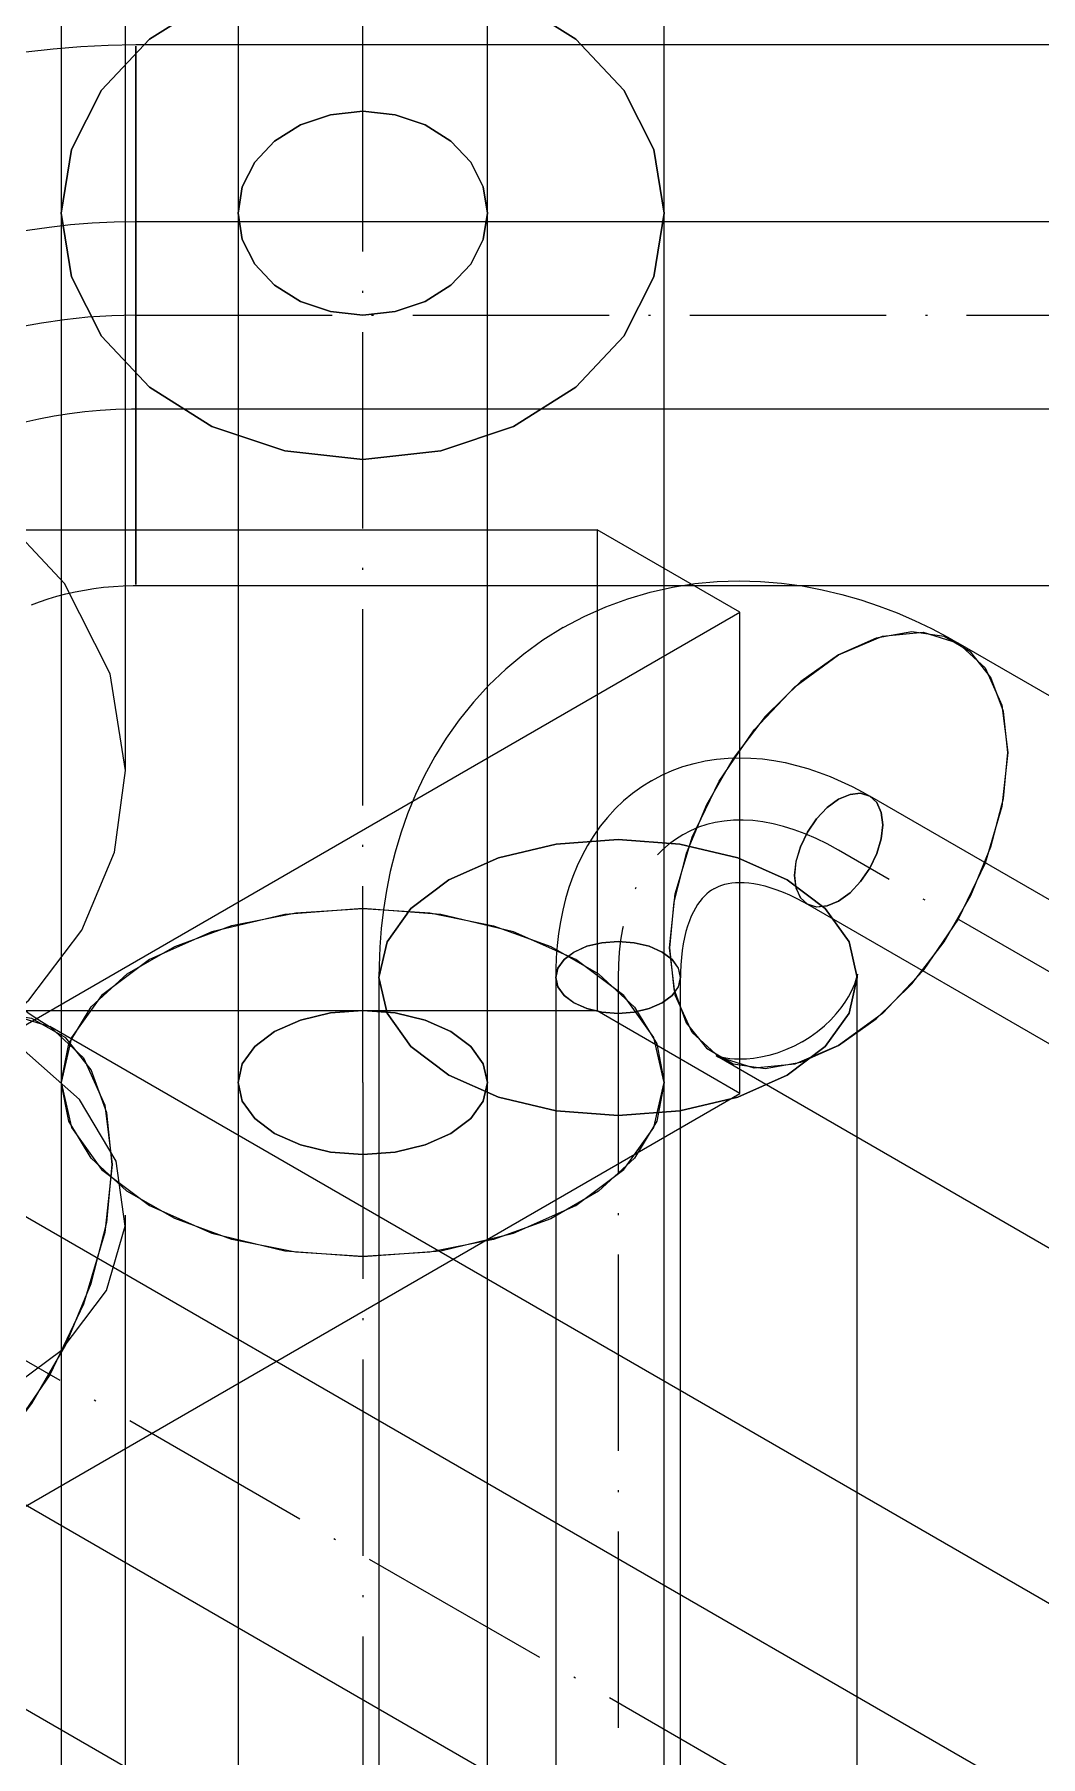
# Model space of a CAD drawing. Header units: millimetres. Extents: x -88595 to 880822, y -1054509 to -148035.
# Drawn here: x 387159.3 to 387210.5, y -308634.3 to -308546.6 of the extents above; entities that cross this region are included whole.
import ezdxf

# ---------------------------------------------------------------- set-up
doc = ezdxf.new("R2010")
doc.units = ezdxf.units.MM
doc.linetypes.add('$12$ADSK_Осевая', pattern=[14, 10, -2, 0, -2])
doc.linetypes.add('$13$ADSK_Осевая', pattern=[14, 10, -2, 0, -2])
for name, color, linetype, lineweight in [('Изоляция', 7, 'Continuous', 18), ('Трубопровод', 7, 'Continuous', 18), ('Трубопроводы', 7, 'Continuous', 18)]:
    doc.layers.add(name, color=color, linetype=linetype, lineweight=lineweight)

# ---------------------------------------------------------------- blocks, each defined once
blk = doc.blocks.new('$0$ADSK_МедьПайка_Отвод-гнутая труба - Отвод _гнутая труба_-V27-В_ОВ3_4')
at = {"layer": 'Трубопроводы', "color": 190, "true_color": 0x8000ff}
for points in [[(-8133.335, 9267.458, 0), (-8132.817, 9267.733, 0), (-8132.282, 9267.972, 0), (-8131.732, 9268.174, 0), (-8131.17, 9268.338, 0), (-8130.599, 9268.465, 0), (-8130.022, 9268.555, 0), (-8129.44, 9268.608, 0), (-8128.856, 9268.627, 0), (-8128.271, 9268.612, 0), (-8127.686, 9268.564, 0), (-8127.103, 9268.485, 0), (-8126.523, 9268.376, 0), (-8125.946, 9268.238, 0), (-8125.372, 9268.073, 0), (-8124.802, 9267.881, 0), (-8124.236, 9267.664, 0), (-8123.676, 9267.422, 0), (-8123.12, 9267.156, 0), (-8122.569, 9266.867, 0), (-8122.223, 9266.672, 0)], [(-8133.335, 9267.458, 0), (-8133.833, 9267.147, 0), (-8134.307, 9266.803, 0), (-8134.757, 9266.428, 0), (-8135.18, 9266.023, 0), (-8135.575, 9265.592, 0), (-8135.942, 9265.137, 0), (-8136.279, 9264.66, 0), (-8136.587, 9264.163, 0), (-8136.867, 9263.649, 0), (-8137.117, 9263.119, 0), (-8137.34, 9262.575, 0), (-8137.536, 9262.017, 0), (-8137.706, 9261.448, 0), (-8137.85, 9260.869, 0), (-8137.968, 9260.279, 0), (-8138.063, 9259.681, 0), (-8138.133, 9259.074, 0), (-8138.181, 9258.46, 0), (-8138.206, 9257.839, 0), (-8138.21, 9257.441, 0)], [(-8123.81, 9261.33, 0), (-8123.229, 9261.753, 0), (-8122.688, 9262.325, 0), (-8122.223, 9263.005, 0), (-8121.866, 9263.748, 0), (-8121.642, 9264.503, 0), (-8121.565, 9265.218, 0), (-8121.642, 9265.845, 0), (-8121.866, 9266.341, 0), (-8122.223, 9266.672, 0), (-8122.688, 9266.815, 0), (-8123.229, 9266.761, 0), (-8123.81, 9266.514, 0)], [(-8123.81, 9266.514, 0), (-8124.391, 9266.091, 0), (-8124.933, 9265.519, 0), (-8125.398, 9264.839, 0), (-8125.754, 9264.096, 0), (-8125.979, 9263.341, 0), (-8126.055, 9262.626, 0), (-8125.979, 9261.999, 0), (-8125.754, 9261.503, 0), (-8125.398, 9261.172, 0), (-8124.933, 9261.029, 0), (-8124.391, 9261.082, 0), (-8123.81, 9261.33, 0)], [(-8130.16, 9261.959, 0), (-8130.285, 9261.881, 0), (-8130.406, 9261.793, 0), (-8130.525, 9261.694, 0), (-8130.642, 9261.582, 0), (-8130.758, 9261.455, 0), (-8130.872, 9261.313, 0), (-8130.985, 9261.153, 0), (-8131.096, 9260.974, 0), (-8131.203, 9260.776, 0), (-8131.307, 9260.558, 0), (-8131.405, 9260.319, 0), (-8131.496, 9260.059, 0), (-8131.579, 9259.779, 0), (-8131.653, 9259.479, 0), (-8131.718, 9259.159, 0), (-8131.771, 9258.82, 0), (-8131.813, 9258.463, 0), (-8131.842, 9258.088, 0), (-8131.858, 9257.697, 0), (-8131.86, 9257.441, 0)], [(-8130.16, 9261.959, 0), (-8130.03, 9262.028, 0), (-8129.894, 9262.089, 0), (-8129.749, 9262.142, 0), (-8129.593, 9262.187, 0), (-8129.426, 9262.224, 0), (-8129.245, 9262.252, 0), (-8129.05, 9262.27, 0), (-8128.84, 9262.277, 0), (-8128.614, 9262.271, 0), (-8128.374, 9262.251, 0), (-8128.118, 9262.217, 0), (-8127.848, 9262.166, 0), (-8127.563, 9262.098, 0), (-8127.266, 9262.012, 0), (-8126.957, 9261.908, 0), (-8126.637, 9261.785, 0), (-8126.306, 9261.642, 0), (-8125.968, 9261.48, 0), (-8125.621, 9261.298, 0), (-8125.398, 9261.172, 0)], [(-8137.281, 9258.737, 0), (-8136.623, 9259.029, 0), (-8135.857, 9259.212, 0), (-8135.035, 9259.274, 0), (-8134.214, 9259.212, 0), (-8133.448, 9259.029, 0), (-8132.79, 9258.737, 0), (-8132.286, 9258.358, 0), (-8131.969, 9257.915, 0), (-8131.86, 9257.441, 0), (-8131.969, 9256.967, 0), (-8132.286, 9256.524, 0), (-8132.79, 9256.145, 0)], [(-8132.79, 9256.145, 0), (-8133.448, 9255.854, 0), (-8134.214, 9255.67, 0), (-8135.035, 9255.608, 0), (-8135.857, 9255.67, 0), (-8136.623, 9255.854, 0), (-8137.281, 9256.145, 0), (-8137.785, 9256.524, 0), (-8138.102, 9256.967, 0), (-8138.21, 9257.441, 0), (-8138.102, 9257.915, 0), (-8137.785, 9258.358, 0), (-8137.281, 9258.737, 0)]]:
    blk.add_polyline3d(points, dxfattribs=at)
blk = doc.blocks.new('$0$ADSK_МедьПайка_Отвод-гнутая труба - Отвод _гнутая труба_-V62-В_ОВ3_4')
at = {"layer": 'Трубопроводы', "color": 190, "true_color": 0x8000ff}
for points in [[(14715.784, 15334.025, 0), (14714.677, 15334.007, 0), (14713.571, 15333.953, 0), (14712.468, 15333.862, 0), (14711.37, 15333.736, 0), (14710.278, 15333.574, 0), (14709.194, 15333.376, 0), (14708.119, 15333.142, 0), (14707.054, 15332.873, 0), (14706.001, 15332.569, 0), (14704.962, 15332.23, 0), (14703.939, 15331.857, 0), (14702.931, 15331.45, 0), (14701.942, 15331.008, 0), (14700.973, 15330.534, 0), (14700.024, 15330.026, 0), (14699.098, 15329.487, 0), (14698.196, 15328.915, 0), (14697.319, 15328.312, 0), (14696.469, 15327.678, 0), (14695.648, 15327.015, 0), (14694.856, 15326.322, 0), (14694.095, 15325.6, 0), (14693.367, 15324.851, 0), (14692.674, 15324.076, 0), (14692.015, 15323.274, 0), (14691.394, 15322.448, 0), (14690.81, 15321.598, 0), (14690.267, 15320.726, 0), (14689.764, 15319.833, 0), (14689.304, 15318.92, 0), (14688.886, 15317.989, 0), (14688.514, 15317.042, 0), (14688.187, 15316.08, 0), (14687.906, 15315.105, 0), (14687.673, 15314.119, 0), (14687.488, 15313.124, 0), (14687.351, 15312.122, 0), (14687.264, 15311.115, 0), (14687.226, 15310.105, 0), (14687.224, 15309.832, 0)], [(14715.784, 15325.378, 0), (14715.784, 15326.222, 0), (14715.784, 15327.273, 0), (14715.784, 15328.46, 0), (14715.784, 15329.702, 0), (14715.784, 15330.914, 0), (14715.784, 15332.013, 0), (14715.784, 15332.925, 0), (14715.784, 15333.588, 0), (14715.784, 15333.956, 0), (14715.784, 15334.005, 0), (14715.784, 15333.73, 0), (14715.784, 15333.151, 0)], [(14715.784, 15333.151, 0), (14715.784, 15332.308, 0), (14715.784, 15331.257, 0), (14715.784, 15330.07, 0), (14715.784, 15328.828, 0), (14715.784, 15327.616, 0), (14715.784, 15326.517, 0), (14715.784, 15325.605, 0), (14715.784, 15324.942, 0), (14715.784, 15324.574, 0), (14715.784, 15324.525, 0), (14715.784, 15324.8, 0), (14715.784, 15325.378, 0)], [(14696.744, 15309.832, 0), (14696.757, 15310.376, 0), (14696.797, 15310.92, 0), (14696.864, 15311.463, 0), (14696.957, 15312.005, 0), (14697.078, 15312.546, 0), (14697.226, 15313.085, 0), (14697.4, 15313.621, 0), (14697.603, 15314.155, 0), (14697.832, 15314.685, 0), (14698.089, 15315.211, 0), (14698.374, 15315.732, 0), (14698.687, 15316.247, 0), (14699.027, 15316.755, 0), (14699.395, 15317.256, 0), (14699.789, 15317.748, 0), (14700.211, 15318.23, 0), (14700.66, 15318.702, 0), (14701.134, 15319.162, 0), (14701.634, 15319.609, 0), (14702.16, 15320.043, 0), (14702.709, 15320.462, 0), (14703.283, 15320.864, 0), (14703.879, 15321.251, 0), (14704.496, 15321.619, 0), (14705.135, 15321.969, 0), (14705.793, 15322.299, 0), (14706.47, 15322.608, 0), (14707.164, 15322.897, 0), (14707.875, 15323.163, 0), (14708.6, 15323.407, 0), (14709.339, 15323.628, 0), (14710.09, 15323.825, 0), (14710.852, 15323.998, 0), (14711.623, 15324.146, 0), (14712.402, 15324.269, 0), (14713.188, 15324.366, 0), (14713.979, 15324.438, 0), (14714.773, 15324.484, 0), (14715.569, 15324.504, 0), (14715.784, 15324.505, 0)], [(14687.224, 15309.832, 0), (14687.386, 15310.544, 0), (14687.862, 15311.206, 0), (14688.618, 15311.776, 0), (14689.604, 15312.212, 0), (14690.752, 15312.487, 0), (14691.984, 15312.581, 0), (14693.216, 15312.487, 0), (14694.364, 15312.212, 0), (14695.35, 15311.776, 0), (14696.106, 15311.206, 0), (14696.582, 15310.544, 0), (14696.744, 15309.832, 0)], [(14696.744, 15309.832, 0), (14696.582, 15309.121, 0), (14696.106, 15308.458, 0), (14695.35, 15307.889, 0), (14694.364, 15307.452, 0), (14693.216, 15307.178, 0), (14691.984, 15307.084, 0), (14690.752, 15307.178, 0), (14689.604, 15307.452, 0), (14688.618, 15307.889, 0), (14687.862, 15308.458, 0), (14687.386, 15309.121, 0), (14687.224, 15309.832, 0)]]:
    blk.add_polyline3d(points, dxfattribs=at)
blk = doc.blocks.new('$0$ADSK_МедьПайка_Отвод-гнутая труба - Отвод _гнутая труба_-V63-В_ОВ3_4')
at = {"layer": 'Трубопроводы', "color": 190, "true_color": 0x8000ff}
for points in [[(14727.339, 15329.28, 0), (14725.696, 15329.457, 0), (14724.164, 15329.975, 0), (14722.849, 15330.799, 0), (14721.84, 15331.872, 0), (14721.206, 15333.123, 0), (14720.989, 15334.465, 0), (14721.206, 15335.807, 0), (14721.84, 15337.057, 0), (14722.849, 15338.131, 0), (14724.164, 15338.955, 0), (14725.696, 15339.473, 0), (14727.339, 15339.649, 0)], [(14727.339, 15339.649, 0), (14728.983, 15339.473, 0), (14730.514, 15338.955, 0), (14731.829, 15338.131, 0), (14732.838, 15337.057, 0), (14733.473, 15335.807, 0), (14733.689, 15334.465, 0), (14733.473, 15333.123, 0), (14732.838, 15331.872, 0), (14731.829, 15330.799, 0), (14730.514, 15329.975, 0), (14728.983, 15329.457, 0), (14727.339, 15329.28, 0)], [(14720.989, 15334.465, 0), (14720.989, 15333.711, 0), (14720.989, 15332.917, 0), (14720.989, 15332.084, 0), (14720.989, 15331.213, 0), (14720.989, 15330.306, 0), (14720.989, 15329.364, 0), (14720.989, 15328.389, 0), (14720.989, 15327.382, 0), (14720.989, 15326.345, 0), (14720.989, 15325.28, 0), (14720.989, 15324.188, 0), (14720.989, 15323.07, 0), (14720.989, 15321.93, 0), (14720.989, 15320.768, 0), (14720.989, 15319.586, 0), (14720.989, 15318.387, 0), (14720.989, 15317.172, 0), (14720.989, 15315.943, 0), (14720.989, 15314.703, 0), (14720.989, 15313.452, 0), (14720.989, 15312.194, 0), (14720.989, 15310.93, 0), (14720.989, 15309.662, 0), (14720.989, 15308.392, 0), (14720.989, 15307.123, 0), (14720.989, 15305.855, 0), (14720.989, 15304.592, 0), (14720.989, 15303.336, 0), (14720.989, 15302.088, 0), (14720.989, 15300.85, 0), (14720.989, 15299.624, 0), (14720.989, 15298.412, 0), (14720.989, 15297.217, 0), (14720.989, 15296.04, 0), (14720.989, 15294.883, 0), (14720.989, 15293.748, 0), (14720.989, 15292.636, 0), (14720.989, 15291.55, 0), (14720.989, 15290.491, 0), (14720.989, 15290.21, 0)], [(14733.689, 15290.21, 0), (14733.689, 15291.261, 0), (14733.689, 15292.34, 0), (14733.689, 15293.445, 0), (14733.689, 15294.574, 0), (14733.689, 15295.726, 0), (14733.689, 15296.898, 0), (14733.689, 15298.088, 0), (14733.689, 15299.295, 0), (14733.689, 15300.517, 0), (14733.689, 15301.752, 0), (14733.689, 15302.998, 0), (14733.689, 15304.253, 0), (14733.689, 15305.514, 0), (14733.689, 15306.78, 0), (14733.689, 15308.049, 0), (14733.689, 15309.319, 0), (14733.689, 15310.588, 0), (14733.689, 15311.853, 0), (14733.689, 15313.113, 0), (14733.689, 15314.366, 0), (14733.689, 15315.61, 0), (14733.689, 15316.842, 0), (14733.689, 15318.061, 0), (14733.689, 15319.264, 0), (14733.689, 15320.451, 0), (14733.689, 15321.618, 0), (14733.689, 15322.765, 0), (14733.689, 15323.888, 0), (14733.689, 15324.988, 0), (14733.689, 15326.061, 0), (14733.689, 15327.105, 0), (14733.689, 15328.121, 0), (14733.689, 15329.104, 0), (14733.689, 15330.055, 0), (14733.689, 15330.972, 0), (14733.689, 15331.852, 0), (14733.689, 15332.696, 0), (14733.689, 15333.501, 0), (14733.689, 15334.265, 0), (14733.689, 15334.465, 0)], [(14727.339, 15286.544, 0), (14725.696, 15286.669, 0), (14724.164, 15287.035, 0), (14722.849, 15287.618, 0), (14721.84, 15288.377, 0), (14721.206, 15289.261, 0), (14720.989, 15290.21, 0), (14721.206, 15291.159, 0), (14721.84, 15292.043, 0), (14722.849, 15292.802, 0), (14724.164, 15293.385, 0), (14725.696, 15293.751, 0), (14727.339, 15293.876, 0)], [(14727.339, 15293.876, 0), (14728.983, 15293.751, 0), (14730.514, 15293.385, 0), (14731.829, 15292.802, 0), (14732.838, 15292.043, 0), (14733.473, 15291.159, 0), (14733.689, 15290.21, 0), (14733.473, 15289.261, 0), (14732.838, 15288.377, 0), (14731.829, 15287.618, 0), (14730.514, 15287.035, 0), (14728.983, 15286.669, 0), (14727.339, 15286.544, 0)]]:
    blk.add_polyline3d(points, dxfattribs=at)

msp = doc.modelspace()

# ---------------------------------------------------------------- linework, layer by layer
at = {"layer": 'Изоляция', "color": 134, "true_color": 0x00a6a6}
for p, q in [((387163.913, -308584.082), (387163.913, -308430.019)), ((387093.346, -308571.834), (387187.911, -308571.834)), ((387187.911, -308571.834), (387187.911, -308596.329)), ((387195.189, -308576.036), (387187.911, -308571.834)), ((387140.628, -308607.536), (387195.189, -308576.036)), ((387195.189, -308600.531), (387195.189, -308576.036)), ((387187.911, -308596.329), (387093.346, -308596.329)), ((387195.189, -308600.531), (387187.911, -308596.329)), ((392541.068, -311703.853), (387160.051, -308597.122)), ((387140.628, -308632.031), (387195.189, -308600.531)), ((387163.913, -308909.103), (387163.913, -308606.721)), ((387144.701, -308623.709), (392525.718, -311730.44))]:
    msp.add_line(p, q, dxfattribs=at)
at = {"layer": 'Изоляция', "color": 190, "true_color": 0x8000ff}
for p, q in [((387160.634, -308453.186), (387160.634, -308555.716)), ((387191.334, -308555.716), (387191.334, -308453.186)), ((387681.902, -308547.156), (387164.428, -308547.156)), ((387164.428, -308574.676), (387681.902, -308574.676)), ((392593.911, -311688.139), (387206.297, -308577.599)), ((387176.809, -308594.623), (387176.809, -308927.747)), ((387201.159, -308927.747), (387201.159, -308594.623)), ((387194.122, -308598.686), (392581.736, -311709.227)), ((387160.634, -308599.971), (387160.634, -308927.755)), ((387191.334, -308927.755), (387191.334, -308599.971))]:
    msp.add_line(p, q, dxfattribs=at)
for points in [[(387175.984, -308543.183, 0), (387172.011, -308543.61, 0), (387168.309, -308544.862, 0), (387165.13, -308546.854, 0), (387162.69, -308549.45, 0), (387161.157, -308552.472, 0), (387160.634, -308555.716, 0)], [(387160.634, -308555.716, 0), (387161.157, -308552.472, 0), (387162.69, -308549.45, 0), (387165.13, -308546.854, 0), (387168.309, -308544.862, 0), (387172.011, -308543.61, 0), (387175.984, -308543.183, 0)], [(387191.334, -308555.716, 0), (387190.811, -308552.472, 0), (387189.277, -308549.45, 0), (387186.838, -308546.854, 0), (387183.659, -308544.862, 0), (387179.957, -308543.61, 0), (387175.984, -308543.183, 0)], [(387175.984, -308543.183, 0), (387179.957, -308543.61, 0), (387183.659, -308544.862, 0), (387186.838, -308546.854, 0), (387189.277, -308549.45, 0), (387190.811, -308552.472, 0), (387191.334, -308555.716, 0)], [(387164.428, -308547.156, 0), (387163.027, -308547.179, 0), (387161.628, -308547.247, 0), (387160.231, -308547.362, 0), (387158.839, -308547.522, 0)], [(387164.428, -308549.681, 0), (387164.428, -308548.008, 0), (387164.428, -308547.214, 0), (387164.428, -308547.354, 0), (387164.428, -308548.418, 0), (387164.428, -308550.334, 0), (387164.428, -308552.972, 0)], [(387164.428, -308552.972, 0), (387164.428, -308550.334, 0), (387164.428, -308548.418, 0), (387164.428, -308547.354, 0), (387164.428, -308547.214, 0), (387164.428, -308548.008, 0), (387164.428, -308549.681, 0)], [(387164.428, -308568.86, 0), (387164.428, -308565.682, 0), (387164.428, -308562.178, 0), (387164.428, -308558.589, 0), (387164.428, -308555.158, 0), (387164.428, -308552.12, 0), (387164.428, -308549.681, 0)], [(387164.428, -308549.681, 0), (387164.428, -308552.12, 0), (387164.428, -308555.158, 0), (387164.428, -308558.589, 0), (387164.428, -308562.178, 0), (387164.428, -308565.682, 0), (387164.428, -308568.86, 0)], [(387164.428, -308552.972, 0), (387164.428, -308556.15, 0), (387164.428, -308559.653, 0), (387164.428, -308563.243, 0), (387164.428, -308566.673, 0), (387164.428, -308569.712, 0), (387164.428, -308572.151, 0)], [(387164.428, -308572.151, 0), (387164.428, -308569.712, 0), (387164.428, -308566.673, 0), (387164.428, -308563.243, 0), (387164.428, -308559.653, 0), (387164.428, -308556.15, 0), (387164.428, -308552.972, 0)], [(387160.634, -308555.716, 0), (387161.157, -308558.96, 0), (387162.69, -308561.983, 0), (387165.13, -308564.578, 0), (387168.309, -308566.57, 0), (387172.011, -308567.822, 0), (387175.984, -308568.249, 0)], [(387160.634, -308555.716, 0), (387160.634, -308556.47, 0), (387160.634, -308557.264, 0), (387160.634, -308558.097, 0), (387160.634, -308558.968, 0), (387160.634, -308559.875, 0), (387160.634, -308560.816, 0), (387160.634, -308561.792, 0), (387160.634, -308562.798, 0), (387160.634, -308563.835, 0), (387160.634, -308564.901, 0), (387160.634, -308565.993, 0), (387160.634, -308567.11, 0), (387160.634, -308568.251, 0), (387160.634, -308569.413, 0), (387160.634, -308570.594, 0), (387160.634, -308571.794, 0), (387160.634, -308573.009, 0), (387160.634, -308574.237, 0), (387160.634, -308575.478, 0), (387160.634, -308576.728, 0), (387160.634, -308577.987, 0), (387160.634, -308579.251, 0), (387160.634, -308580.519, 0), (387160.634, -308581.789, 0), (387160.634, -308583.058, 0), (387160.634, -308584.325, 0), (387160.634, -308585.588, 0), (387160.634, -308586.845, 0), (387160.634, -308588.093, 0), (387160.634, -308589.331, 0), (387160.634, -308590.557, 0), (387160.634, -308591.768, 0), (387160.634, -308592.964, 0), (387160.634, -308594.141, 0), (387160.634, -308595.298, 0), (387160.634, -308596.433, 0), (387160.634, -308597.545, 0), (387160.634, -308598.631, 0), (387160.634, -308599.69, 0), (387160.634, -308599.971, 0)], [(387175.984, -308568.249, 0), (387172.011, -308567.822, 0), (387168.309, -308566.57, 0), (387165.13, -308564.578, 0), (387162.69, -308561.983, 0), (387161.157, -308558.96, 0), (387160.634, -308555.716, 0)], [(387175.984, -308568.249, 0), (387179.957, -308567.822, 0), (387183.659, -308566.57, 0), (387186.838, -308564.578, 0), (387189.277, -308561.983, 0), (387190.811, -308558.96, 0), (387191.334, -308555.716, 0)], [(387191.334, -308555.716, 0), (387190.811, -308558.96, 0), (387189.277, -308561.983, 0), (387186.838, -308564.578, 0), (387183.659, -308566.57, 0), (387179.957, -308567.822, 0), (387175.984, -308568.249, 0)], [(387191.334, -308599.971, 0), (387191.334, -308598.919, 0), (387191.334, -308597.84, 0), (387191.334, -308596.736, 0), (387191.334, -308595.607, 0), (387191.334, -308594.455, 0), (387191.334, -308593.283, 0), (387191.334, -308592.093, 0), (387191.334, -308590.885, 0), (387191.334, -308589.663, 0), (387191.334, -308588.429, 0), (387191.334, -308587.183, 0), (387191.334, -308585.928, 0), (387191.334, -308584.667, 0), (387191.334, -308583.4, 0), (387191.334, -308582.131, 0), (387191.334, -308580.861, 0), (387191.334, -308579.593, 0), (387191.334, -308578.327, 0), (387191.334, -308577.067, 0), (387191.334, -308575.815, 0), (387191.334, -308574.571, 0), (387191.334, -308573.339, 0), (387191.334, -308572.12, 0), (387191.334, -308570.916, 0), (387191.334, -308569.73, 0), (387191.334, -308568.563, 0), (387191.334, -308567.416, 0), (387191.334, -308566.292, 0), (387191.334, -308565.193, 0), (387191.334, -308564.12, 0), (387191.334, -308563.075, 0), (387191.334, -308562.06, 0), (387191.334, -308561.076, 0), (387191.334, -308560.126, 0), (387191.334, -308559.209, 0), (387191.334, -308558.328, 0), (387191.334, -308557.485, 0), (387191.334, -308556.68, 0), (387191.334, -308555.916, 0), (387191.334, -308555.716, 0)], [(387164.428, -308572.151, 0), (387164.428, -308573.824, 0), (387164.428, -308574.618, 0), (387164.428, -308574.478, 0), (387164.428, -308573.413, 0), (387164.428, -308571.497, 0), (387164.428, -308568.86, 0)], [(387164.428, -308568.86, 0), (387164.428, -308571.497, 0), (387164.428, -308573.413, 0), (387164.428, -308574.478, 0), (387164.428, -308574.618, 0), (387164.428, -308573.824, 0), (387164.428, -308572.151, 0)], [(387186.184, -308576.812, 0), (387187.252, -308576.244, 0), (387188.352, -308575.753, 0), (387189.476, -308575.341, 0), (387190.613, -308575.008, 0), (387191.756, -308574.755, 0), (387192.896, -308574.577, 0), (387194.026, -308574.473, 0), (387195.141, -308574.438, 0), (387196.236, -308574.466, 0), (387197.307, -308574.553, 0), (387198.354, -308574.695, 0), (387199.374, -308574.887, 0), (387200.367, -308575.123, 0), (387201.333, -308575.401, 0), (387202.272, -308575.718, 0), (387203.185, -308576.068, 0), (387204.072, -308576.452, 0), (387204.935, -308576.865, 0), (387205.775, -308577.305, 0), (387206.297, -308577.599, 0)], [(387159.117, -308575.654, 0), (387159.535, -308575.497, 0), (387159.968, -308575.352, 0), (387160.413, -308575.218, 0), (387160.871, -308575.098, 0), (387161.339, -308574.992, 0), (387161.817, -308574.901, 0), (387162.302, -308574.824, 0), (387162.794, -308574.763, 0), (387163.291, -308574.718, 0), (387163.791, -308574.689, 0), (387164.293, -308574.676, 0), (387164.428, -308574.676, 0)], [(387186.184, -308576.812, 0), (387185.158, -308577.453, 0), (387184.183, -308578.16, 0), (387183.264, -308578.927, 0), (387182.407, -308579.746, 0), (387181.616, -308580.609, 0), (387180.893, -308581.507, 0), (387180.237, -308582.434, 0), (387179.649, -308583.382, 0), (387179.126, -308584.344, 0), (387178.666, -308585.316, 0), (387178.266, -308586.293, 0), (387177.921, -308587.272, 0), (387177.63, -308588.25, 0), (387177.388, -308589.226, 0), (387177.192, -308590.197, 0), (387177.04, -308591.163, 0), (387176.928, -308592.124, 0), (387176.854, -308593.078, 0), (387176.815, -308594.025, 0), (387176.809, -308594.623, 0)], [(387208.818, -308583.172, 0), (387208.602, -308581.084, 0), (387207.965, -308579.35, 0), (387206.939, -308578.058, 0), (387205.576, -308577.271, 0), (387203.943, -308577.03, 0), (387202.124, -308577.345, 0), (387200.209, -308578.202, 0)], [(387200.209, -308578.202, 0), (387202.437, -308577.254, 0), (387204.514, -308577.048, 0), (387206.297, -308577.599, 0), (387207.665, -308578.868, 0), (387208.525, -308580.769, 0), (387208.818, -308583.172, 0)], [(387191.6, -308593.113, 0), (387191.893, -308590.371, 0), (387192.753, -308587.477, 0), (387194.122, -308584.628, 0), (387195.905, -308582.019, 0), (387197.981, -308579.827, 0), (387200.209, -308578.202, 0)], [(387200.209, -308578.202, 0), (387198.292, -308579.558, 0), (387196.472, -308581.344, 0), (387194.84, -308583.471, 0), (387193.477, -308585.833, 0), (387192.452, -308588.309, 0), (387191.816, -308590.778, 0), (387191.6, -308593.113, 0)], [(387208.818, -308583.172, 0), (387208.525, -308585.914, 0), (387207.665, -308588.808, 0), (387206.297, -308591.657, 0), (387204.514, -308594.266, 0), (387202.437, -308596.458, 0), (387200.209, -308598.083, 0)], [(387200.209, -308598.083, 0), (387202.126, -308596.727, 0), (387203.946, -308594.941, 0), (387205.578, -308592.814, 0), (387206.941, -308590.452, 0), (387207.966, -308587.976, 0), (387208.603, -308585.507, 0), (387208.818, -308583.172, 0)], [(387197.593, -308589.653, 0), (387195.071, -308588.536, 0), (387192.135, -308587.834, 0), (387188.984, -308587.594, 0), (387185.833, -308587.834, 0), (387182.896, -308588.536, 0), (387180.375, -308589.653, 0)], [(387180.375, -308589.653, 0), (387182.896, -308588.536, 0), (387185.833, -308587.834, 0), (387188.984, -308587.594, 0), (387192.135, -308587.834, 0), (387195.071, -308588.536, 0), (387197.593, -308589.653, 0)], [(387180.375, -308589.653, 0), (387178.44, -308591.109, 0), (387177.224, -308592.804, 0), (387176.809, -308594.623, 0), (387177.224, -308596.443, 0), (387178.44, -308598.138, 0), (387180.375, -308599.594, 0)], [(387180.375, -308599.594, 0), (387178.44, -308598.138, 0), (387177.224, -308596.443, 0), (387176.809, -308594.623, 0), (387177.224, -308592.804, 0), (387178.44, -308591.109, 0), (387180.375, -308589.653, 0)], [(387197.593, -308599.594, 0), (387199.528, -308598.138, 0), (387200.744, -308596.443, 0), (387201.159, -308594.623, 0), (387200.744, -308592.804, 0), (387199.528, -308591.109, 0), (387197.593, -308589.653, 0)], [(387197.593, -308589.653, 0), (387199.528, -308591.109, 0), (387200.744, -308592.804, 0), (387201.159, -308594.623, 0), (387200.744, -308596.443, 0), (387199.528, -308598.138, 0), (387197.593, -308599.594, 0)], [(387160.634, -308599.971, 0), (387161.019, -308597.998, 0), (387162.155, -308596.124, 0), (387163.985, -308594.444, 0), (387166.415, -308593.041, 0), (387169.326, -308591.985, 0), (387172.57, -308591.33, 0), (387175.984, -308591.108, 0)], [(387186.838, -308593.704, 0), (387183.659, -308592.296, 0), (387179.957, -308591.41, 0), (387175.984, -308591.108, 0), (387172.011, -308591.41, 0), (387168.309, -308592.296, 0), (387165.13, -308593.704, 0)], [(387175.984, -308591.108, 0), (387179.401, -308591.331, 0), (387182.646, -308591.987, 0), (387185.557, -308593.043, 0), (387187.987, -308594.446, 0), (387189.815, -308596.127, 0), (387190.949, -308598, 0), (387191.334, -308599.971, 0)], [(387165.13, -308593.704, 0), (387162.69, -308595.54, 0), (387161.157, -308597.677, 0), (387160.634, -308599.971, 0), (387161.157, -308602.265, 0), (387162.69, -308604.402, 0), (387165.13, -308606.237, 0)], [(387186.838, -308606.237, 0), (387189.277, -308604.402, 0), (387190.811, -308602.265, 0), (387191.334, -308599.971, 0), (387190.811, -308597.677, 0), (387189.277, -308595.54, 0), (387186.838, -308593.704, 0)], [(387200.209, -308598.083, 0), (387197.981, -308599.031, 0), (387195.905, -308599.237, 0), (387194.122, -308598.686, 0), (387192.753, -308597.417, 0), (387191.893, -308595.516, 0), (387191.6, -308593.113, 0)], [(387191.6, -308593.113, 0), (387191.816, -308595.201, 0), (387192.453, -308596.935, 0), (387193.479, -308598.227, 0), (387194.843, -308599.014, 0), (387196.475, -308599.255, 0), (387198.295, -308598.94, 0), (387200.209, -308598.083, 0)], [(387198.359, -308597.9, 0), (387198.763, -308597.648, 0), (387199.143, -308597.373, 0), (387199.493, -308597.08, 0), (387199.81, -308596.778, 0), (387200.09, -308596.473, 0), (387200.332, -308596.172, 0), (387200.537, -308595.882, 0), (387200.706, -308595.61, 0), (387200.842, -308595.36, 0), (387200.948, -308595.136, 0), (387201.028, -308594.942, 0), (387201.085, -308594.78, 0), (387201.124, -308594.651, 0), (387201.148, -308594.555, 0), (387201.16, -308594.493, 0), (387201.165, -308594.464, 0), (387201.165, -308594.462, 0)], [(387201.165, -308594.462, 0), (387201.164, -308594.478, 0), (387201.161, -308594.524, 0), (387201.159, -308594.6, 0), (387201.159, -308594.623, 0)], [(387198.359, -308597.9, 0), (387197.939, -308598.124, 0), (387197.511, -308598.315, 0), (387197.082, -308598.472, 0), (387196.662, -308598.595, 0), (387196.258, -308598.685, 0), (387195.876, -308598.744, 0), (387195.523, -308598.777, 0), (387195.202, -308598.788, 0), (387194.918, -308598.78, 0), (387194.671, -308598.76, 0), (387194.463, -308598.732, 0), (387194.294, -308598.701, 0), (387194.163, -308598.67, 0), (387194.068, -308598.642, 0), (387194.008, -308598.622, 0), (387193.981, -308598.612, 0), (387193.979, -308598.611, 0)], [(387193.979, -308598.611, 0), (387193.993, -308598.618, 0), (387194.035, -308598.639, 0), (387194.101, -308598.675, 0), (387194.122, -308598.686, 0)], [(387180.375, -308599.594, 0), (387182.896, -308600.711, 0), (387185.833, -308601.413, 0), (387188.984, -308601.653, 0), (387192.135, -308601.413, 0), (387195.071, -308600.711, 0), (387197.593, -308599.594, 0)], [(387197.593, -308599.594, 0), (387195.071, -308600.711, 0), (387192.135, -308601.413, 0), (387188.984, -308601.653, 0), (387185.833, -308601.413, 0), (387182.896, -308600.711, 0), (387180.375, -308599.594, 0)], [(387175.984, -308608.833, 0), (387172.566, -308608.611, 0), (387169.321, -308607.955, 0), (387166.411, -308606.899, 0), (387163.981, -308605.495, 0), (387162.153, -308603.815, 0), (387161.018, -308601.942, 0), (387160.634, -308599.971, 0)], [(387191.334, -308599.971, 0), (387190.949, -308601.944, 0), (387189.812, -308603.817, 0), (387187.983, -308605.498, 0), (387185.552, -308606.901, 0), (387182.642, -308607.956, 0), (387179.398, -308608.611, 0), (387175.984, -308608.833, 0)], [(387165.13, -308606.237, 0), (387168.309, -308607.646, 0), (387172.011, -308608.531, 0), (387175.984, -308608.833, 0), (387179.957, -308608.531, 0), (387183.659, -308607.646, 0), (387186.838, -308606.237, 0)]]:
    msp.add_polyline3d(points, dxfattribs=at)
at = {"layer": 'Изоляция', "color": 134, "true_color": 0x00a6a6}
for points in [[(387163.913, -308584.082, 0), (387163.12, -308579.161, 0), (387160.794, -308574.576, 0), (387157.093, -308570.638, 0), (387152.271, -308567.617, 0), (387146.655, -308565.717, 0), (387140.628, -308565.069, 0)], [(387155.4, -308598.779, 0), (387158.983, -308595.78, 0), (387161.676, -308592.213, 0), (387163.346, -308588.252, 0), (387163.913, -308584.082, 0)], [(387157.965, -308595.519, 0), (387157.981, -308595.541, 0), (387158.033, -308595.604, 0), (387158.125, -308595.704, 0), (387158.26, -308595.839, 0), (387158.44, -308596.002, 0), (387158.666, -308596.191, 0), (387158.939, -308596.401, 0), (387159.259, -308596.627, 0), (387159.627, -308596.867, 0), (387160.041, -308597.116, 0), (387160.051, -308597.122, 0)], [(387163.23, -308604.149, 0), (387162.958, -308601.516, 0), (387162.154, -308599.33, 0), (387160.861, -308597.7, 0), (387159.142, -308596.709, 0), (387157.084, -308596.404, 0), (387154.79, -308596.802, 0), (387152.376, -308597.882, 0)], [(387152.376, -308597.882, 0), (387155.185, -308596.687, 0), (387157.803, -308596.428, 0), (387160.051, -308597.122, 0), (387161.776, -308598.722, 0), (387162.86, -308601.118, 0), (387163.23, -308604.149, 0)], [(387157.093, -308616.227, 0), (387160.628, -308613.606, 0), (387162.941, -308610.565, 0), (387163.893, -308607.29, 0), (387163.424, -308603.98, 0), (387161.565, -308600.838, 0), (387158.438, -308598.061, 0)], [(387163.23, -308604.149, 0), (387162.86, -308607.606, 0), (387161.776, -308611.255, 0), (387160.051, -308614.846, 0), (387157.803, -308618.136, 0), (387155.185, -308620.899, 0), (387152.376, -308622.948, 0)], [(387152.376, -308622.948, 0), (387154.792, -308621.239, 0), (387157.087, -308618.986, 0), (387159.145, -308616.304, 0), (387160.863, -308613.328, 0), (387162.156, -308610.205, 0), (387162.958, -308607.093, 0), (387163.23, -308604.149, 0)]]:
    msp.add_polyline3d(points, dxfattribs=at)
at = {"layer": 'Трубопровод', "color": 190, "true_color": 0x8000ff}
for p, q in [((387169.634, -308453.186), (387169.634, -308555.716)), ((387182.334, -308555.716), (387182.334, -308453.186)), ((387681.902, -308556.156), (387164.428, -308556.156)), ((387164.428, -308565.676), (387681.902, -308565.676)), ((392589.411, -311695.934), (387201.797, -308585.393)), ((387198.622, -308590.892), (392586.236, -311701.433)), ((387185.809, -308594.623), (387185.809, -308927.747)), ((387192.159, -308927.747), (387192.159, -308594.623)), ((387169.634, -308599.971), (387169.634, -308927.755)), ((387182.334, -308927.755), (387182.334, -308599.971))]:
    msp.add_line(p, q, dxfattribs=at)
at = {"layer": 'Трубопровод', "color": 190, "linetype": '$12$ADSK_Осевая', "true_color": 0x8000ff}
for p, q in [((387175.984, -308555.716), (387175.984, -308453.186)), ((387175.984, -308555.716), (387175.984, -308453.186)), ((387164.428, -308560.916), (387681.902, -308560.916)), ((387164.428, -308560.916), (387681.902, -308560.916)), ((392587.824, -311698.683), (387200.209, -308588.143)), ((392587.824, -311698.683), (387200.209, -308588.143)), ((387188.984, -308594.623), (387188.984, -308927.747)), ((387188.984, -308594.623), (387188.984, -308927.747)), ((387175.984, -308599.971), (387175.984, -308927.755)), ((387175.984, -308599.971), (387175.984, -308927.755))]:
    msp.add_line(p, q, dxfattribs=at)
at = {"layer": 'Трубопровод', "color": 134, "true_color": 0x00a6a6}
for p, q in [((392536.568, -311711.648), (387155.551, -308604.916)), ((387149.201, -308615.915), (392530.218, -311722.646))]:
    msp.add_line(p, q, dxfattribs=at)
at = {"layer": 'Трубопровод', "color": 134, "linetype": '$12$ADSK_Осевая', "true_color": 0x00a6a6}
msp.add_line((392533.393, -311717.147), (387152.376, -308610.415), dxfattribs=at)
msp.add_line((392533.393, -311717.147), (387152.376, -308610.415), dxfattribs=at)
at = {"layer": 'Трубопровод', "color": 190, "true_color": 0x8000ff}
for points in [[(387175.984, -308550.531, 0), (387174.34, -308550.708, 0), (387172.809, -308551.226, 0), (387171.494, -308552.05, 0), (387170.485, -308553.124, 0), (387169.85, -308554.374, 0), (387169.634, -308555.716, 0)], [(387182.334, -308555.716, 0), (387182.117, -308554.374, 0), (387181.483, -308553.124, 0), (387180.474, -308552.05, 0), (387179.159, -308551.226, 0), (387177.627, -308550.708, 0), (387175.984, -308550.531, 0)], [(387169.634, -308555.716, 0), (387169.85, -308557.058, 0), (387170.485, -308558.309, 0), (387171.494, -308559.382, 0), (387172.809, -308560.206, 0), (387174.34, -308560.724, 0), (387175.984, -308560.901, 0)], [(387175.984, -308560.901, 0), (387177.627, -308560.724, 0), (387179.159, -308560.206, 0), (387180.474, -308559.382, 0), (387181.483, -308558.309, 0), (387182.117, -308557.058, 0), (387182.334, -308555.716, 0)], [(387164.428, -308557.029, 0), (387164.428, -308556.45, 0), (387164.428, -308556.176, 0), (387164.428, -308556.224, 0), (387164.428, -308556.593, 0), (387164.428, -308557.255, 0), (387164.428, -308558.168, 0)], [(387164.428, -308563.664, 0), (387164.428, -308562.565, 0), (387164.428, -308561.353, 0), (387164.428, -308560.111, 0), (387164.428, -308558.924, 0), (387164.428, -308557.873, 0), (387164.428, -308557.029, 0)], [(387164.428, -308558.168, 0), (387164.428, -308559.267, 0), (387164.428, -308560.479, 0), (387164.428, -308561.721, 0), (387164.428, -308562.908, 0), (387164.428, -308563.959, 0), (387164.428, -308564.802, 0)], [(387164.428, -308564.802, 0), (387164.428, -308565.381, 0), (387164.428, -308565.656, 0), (387164.428, -308565.607, 0), (387164.428, -308565.239, 0), (387164.428, -308564.576, 0), (387164.428, -308563.664, 0)], [(387197.964, -308589.439, 0), (387198.041, -308588.724, 0), (387198.265, -308587.969, 0), (387198.622, -308587.226, 0), (387199.087, -308586.546, 0), (387199.628, -308585.974, 0), (387200.209, -308585.55, 0)], [(387200.209, -308585.55, 0), (387200.79, -308585.303, 0), (387201.332, -308585.249, 0), (387201.797, -308585.393, 0), (387202.153, -308585.724, 0), (387202.378, -308586.22, 0), (387202.454, -308586.846, 0)], [(387202.454, -308586.846, 0), (387202.378, -308587.561, 0), (387202.153, -308588.316, 0), (387201.797, -308589.059, 0), (387201.332, -308589.739, 0), (387200.79, -308590.311, 0), (387200.209, -308590.735, 0)], [(387200.209, -308590.735, 0), (387199.628, -308590.982, 0), (387199.087, -308591.036, 0), (387198.622, -308590.892, 0), (387198.265, -308590.561, 0), (387198.041, -308590.065, 0), (387197.964, -308589.439, 0)], [(387191.229, -308593.327, 0), (387190.571, -308593.036, 0), (387189.806, -308592.853, 0), (387188.984, -308592.79, 0), (387188.162, -308592.853, 0), (387187.396, -308593.036, 0), (387186.739, -308593.327, 0)], [(387186.739, -308593.327, 0), (387186.234, -308593.707, 0), (387185.917, -308594.149, 0), (387185.809, -308594.623, 0), (387185.917, -308595.098, 0), (387186.234, -308595.54, 0), (387186.739, -308595.92, 0)], [(387191.229, -308595.92, 0), (387191.733, -308595.54, 0), (387192.051, -308595.098, 0), (387192.159, -308594.623, 0), (387192.051, -308594.149, 0), (387191.733, -308593.707, 0), (387191.229, -308593.327, 0)], [(387180.474, -308597.378, 0), (387179.159, -308596.796, 0), (387177.627, -308596.43, 0), (387175.984, -308596.305, 0), (387174.34, -308596.43, 0), (387172.809, -308596.796, 0), (387171.494, -308597.378, 0)], [(387186.739, -308595.92, 0), (387187.396, -308596.211, 0), (387188.162, -308596.394, 0), (387188.984, -308596.457, 0), (387189.806, -308596.394, 0), (387190.571, -308596.211, 0), (387191.229, -308595.92, 0)], [(387171.494, -308597.378, 0), (387170.485, -308598.138, 0), (387169.85, -308599.022, 0), (387169.634, -308599.971, 0), (387169.85, -308600.92, 0), (387170.485, -308601.804, 0), (387171.494, -308602.563, 0)], [(387180.474, -308602.563, 0), (387181.483, -308601.804, 0), (387182.117, -308600.92, 0), (387182.334, -308599.971, 0), (387182.117, -308599.022, 0), (387181.483, -308598.138, 0), (387180.474, -308597.378, 0)], [(387171.494, -308602.563, 0), (387172.809, -308603.146, 0), (387174.34, -308603.512, 0), (387175.984, -308603.637, 0), (387177.627, -308603.512, 0), (387179.159, -308603.146, 0), (387180.474, -308602.563, 0)]]:
    msp.add_polyline3d(points, dxfattribs=at)
at = {"layer": 'Трубопроводы', "color": 190, "linetype": '$12$ADSK_Осевая', "true_color": 0x8000ff}
msp.add_line((387175.984, -308599.971), (387175.984, -308555.716), dxfattribs=at)
at = {"layer": 'Трубопроводы', "color": 190, "linetype": '$13$ADSK_Осевая', "true_color": 0x8000ff}
for centre, major_axis, ratio, start_param, end_param in [((387164.428, -308580.348), (-23.8, 0), 0.816497, 4.712389, 6.283185), ((387200.209, -308601.104), (-7.937, 13.748), 0.57735, 5.497787, 7.068583)]:
    msp.add_ellipse(centre, major_axis=major_axis, ratio=ratio, start_param=start_param, end_param=end_param, dxfattribs=at)

# ---------------------------------------------------------------- block references
at = {"layer": 'Трубопроводы', "color": 190, "true_color": 0x8000ff}
for name, p in [('$0$ADSK_МедьПайка_Отвод-гнутая труба - Отвод _гнутая труба_-V63-В_ОВ3_4', (372448.645, -323890.181)), ('$0$ADSK_МедьПайка_Отвод-гнутая труба - Отвод _гнутая труба_-V62-В_ОВ3_4', (372448.645, -323890.181)), ('$0$ADSK_МедьПайка_Отвод-гнутая труба - Отвод _гнутая труба_-V27-В_ОВ3_4', (395324.019, -317852.064))]:
    msp.add_blockref(name, p, dxfattribs=at)

doc.saveas('drawing.dxf')
